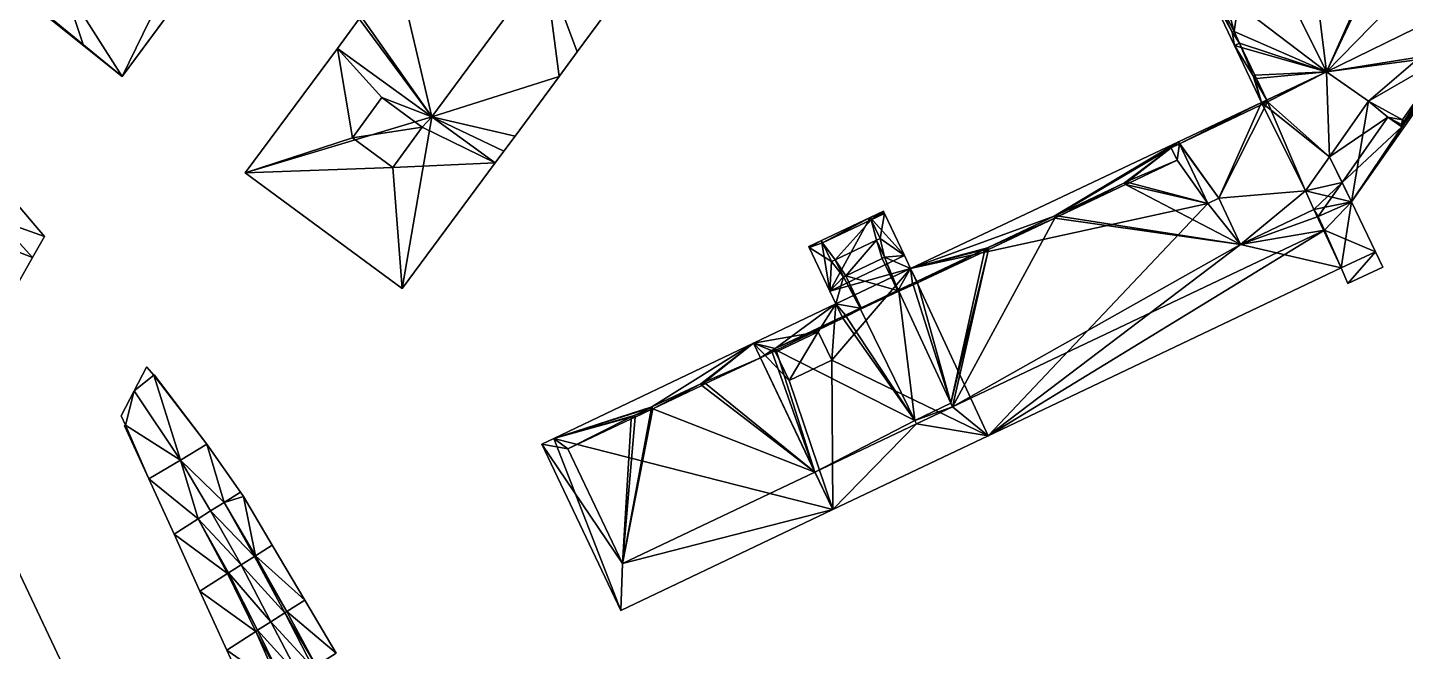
# Model space of a CAD drawing. Header units: inches. Extents: x 92123 to 92822, y 437993 to 438384.
# Drawn here: x 92481.2 to 92657.7, y 438106.5 to 438186.5 of the extents above; entities that cross this region are included whole.
import ezdxf

# ---------------------------------------------------------------- set-up
doc = ezdxf.new("R2010")
doc.units = ezdxf.units.IN
doc.header["$MEASUREMENT"] = 0
doc.layers.add('9200_4380_building', color=10, linetype='Continuous')

msp = doc.modelspace()

# ---------------------------------------------------------------- meshes
at = {"layer": '9200_4380_building'}
mesh = msp.add_polyface(dxfattribs=at)
corners = [(92485.61, 438192.23, 6.64), (92525.26, 438245.76, -1.18), (92485.61, 438192.23, -1.18), (92485.61, 438192.23, 7.57), (92525.26, 438245.76, 7.57), (92527.21, 438253.07, 7.57), (92540.24, 438243.69, -1.18), (92527.21, 438253.07, -1.18), (92527.21, 438253.07, 10.22), (92540.24, 438243.69, 10.22), (92482.84, 438188.5, -1.18), (92488.32, 438184.14, 10.22), (92482.84, 438188.5, 10.22), (92493.28, 438180.2, -1.18), (92493.28, 438180.2, 10.22), (92514.56, 438208.97, 10.22), (92514.77, 438209.26, 10.22), (92518.72, 438214.6, 10.22), (92518.94, 438214.89, 10.22), (92533.63, 438234.76, 10.22), (92522.96, 438247.35, 10.22), (92522.96, 438247.35, 7.57), (92525.26, 438245.76, 10.22), (92482.95, 438188.64, 6.64), (92482.95, 438188.64, -1.18), (92482.95, 438188.64, 10.22), (92485.61, 438192.23, 10.22), (92522.96, 438247.35, -1.18)]
mesh.append_faces([[corners[k] for k in face] for face in [(18, 19, 22), (16, 17, 22), (26, 16, 22), (14, 15, 26), (11, 14, 26), (16, 26, 15), (25, 11, 26), (8, 22, 9), (17, 18, 22), (22, 19, 9), (12, 11, 25), (20, 22, 8), (2, 24, 0), (24, 23, 0), (4, 21, 27), (4, 27, 1), (7, 27, 5), (27, 21, 5), (13, 1, 6), (13, 2, 1), (13, 24, 2), (1, 7, 6), (27, 7, 1), (10, 24, 13), (4, 3, 26), (4, 26, 22), (25, 3, 23), (26, 3, 25), (3, 0, 23), (12, 23, 10), (25, 23, 12), (23, 24, 10), (22, 20, 4), (20, 21, 4), (5, 21, 20), (5, 20, 8), (9, 19, 6), (19, 18, 6), (6, 18, 17), (13, 17, 16), (6, 17, 13), (14, 13, 15), (15, 13, 16), (10, 13, 11), (13, 14, 11), (10, 11, 12), (5, 9, 6), (8, 9, 5), (5, 6, 7), (0, 4, 1), (3, 4, 0), (0, 1, 2)]])
mesh = msp.add_polyface(dxfattribs=at)
corners = [(92669.04, 438191.93, -1.5), (92663.21, 438196.01, 4), (92669.04, 438191.93, 4), (92663.21, 438196.01, -1.5), (92638.14, 438200.97, -1.5), (92638.14, 438200.97, 4), (92643.89, 438209.15, 4), (92643.89, 438209.15, -1.5), (92637.93, 438201.11, -1.5), (92637.93, 438201.11, 4), (92637.61, 438200.66, -1.5), (92637.61, 438200.66, 4), (92637.82, 438200.52, 4), (92637.82, 438200.52, -1.5), (92633.48, 438194.34, 4), (92633.48, 438194.34, -1.5), (92633.27, 438194.49, 4), (92633.27, 438194.49, -1.5), (92632.16, 438192.89, 4), (92632.16, 438192.89, -1.5), (92635.52, 438185.85, 4), (92635.52, 438185.85, -1.5), (92635.74, 438185.96, 4), (92635.74, 438185.96, -1.5), (92636.46, 438184.46, 4), (92636.46, 438184.46, -1.5), (92638.41, 438180.36, -1.5), (92638.41, 438180.36, 4), (92638.18, 438180.26, 4), (92638.18, 438180.26, -1.5), (92638.4, 438179.8, 4), (92638.4, 438179.8, -1.5), (92638.63, 438179.91, 4), (92638.63, 438179.91, -1.5), (92639.94, 438177.16, 4), (92639.94, 438177.16, -1.5), (92655.46, 438174.99, 4), (92649.59, 438166.6, -1.5), (92655.46, 438174.99, -1.5), (92649.59, 438166.6, 4), (92657.25, 438173.73, 4), (92657.25, 438173.73, -1.5), (92657.38, 438173.9, -1.5), (92657.38, 438173.9, 4), (92657.21, 438174.02, 4), (92657.21, 438174.02, -1.5), (92657.54, 438174.48, 4), (92657.54, 438174.48, -1.5), (92657.33, 438174.62, 4), (92657.33, 438174.62, -1.5), (92663.06, 438182.82, -1.5), (92663.06, 438182.82, 4), (92663.27, 438182.68, 4), (92663.27, 438182.68, -1.5), (92663.6, 438183.16, -1.5), (92663.6, 438183.16, 4), (92663.39, 438183.3, -1.5), (92663.39, 438183.3, 4), (92669.12, 438191.49, 4), (92669.12, 438191.49, -1.5), (92669.32, 438191.35, -1.5), (92669.32, 438191.35, 4), (92669.64, 438191.81, -1.5), (92669.64, 438191.81, 4), (92669.18, 438192.13, -1.5), (92669.18, 438192.13, 4), (92652.98, 438177.01, -1.5), (92647.96, 438169.89, -1.5), (92669.32, 438191.35, -1.5), (92647.59, 438180.77, -1.5), (92636.46, 438184.46, -1.5), (92650.2, 438205.12, -1.5), (92650.62, 438204.82, -1.5), (92637.82, 438200.52, -1.5), (92638.18, 438180.26, -1.5), (92637.93, 438201.11, -1.5), (92644.01, 438209.75, -1.5), (92644.32, 438209.24, -1.5), (92643.68, 438209.3, -1.5), (92644.46, 438209.44, -1.5), (92650.76, 438205.03, -1.5), (92650.34, 438205.32, -1.5), (92656.46, 438200.74, -1.5), (92656.91, 438200.42, -1.5), (92657.06, 438200.62, -1.5), (92656.6, 438200.94, -1.5), (92662.75, 438196.33, -1.5), (92663.36, 438196.21, -1.5), (92662.89, 438196.54, -1.5), (92663.36, 438196.21, 4), (92662.89, 438196.54, 4), (92662.75, 438196.33, 4), (92656.91, 438200.42, 4), (92657.06, 438200.62, 4), (92656.6, 438200.94, 4), (92656.46, 438200.74, 4), (92650.62, 438204.82, 4), (92650.76, 438205.03, 4), (92650.34, 438205.32, 4), (92650.2, 438205.12, 4), (92644.32, 438209.24, 4), (92644.46, 438209.44, 4), (92644.01, 438209.75, 4), (92643.68, 438209.3, 4), (92650.81, 438164.11, 16.3), (92650.81, 438164.11, 4), (92670.3, 438191.92, 4), (92670.3, 438191.92, 16.3), (92635.82, 438184.16, 16.3), (92635.82, 438184.16, 4), (92639.28, 438176.85, 4), (92639.28, 438176.85, 16.3), (92631.66, 438192.93, 4), (92631.66, 438192.93, 16.3), (92643.91, 438210.42, 4), (92643.91, 438210.42, 16.3), (92652.98, 438177.01, 16.3), (92647.59, 438180.77, 16.3), (92647.96, 438169.89, 16.3), (92637.93, 438201.11, 4), (92637.82, 438200.52, 4), (92638.18, 438180.26, 4), (92636.46, 438184.46, 4), (92669.32, 438191.35, 4)]
mesh.append_faces([[corners[k] for k in face] for face in [(95, 96, 94), (94, 97, 114), (91, 93, 90), (92, 93, 91), (93, 114, 106), (93, 94, 114), (89, 106, 65), (1, 89, 2), (2, 89, 65), (65, 106, 63), (58, 123, 55), (63, 106, 123), (123, 106, 55), (106, 52, 55), (106, 43, 52), (52, 43, 46), (51, 46, 48), (51, 52, 46), (46, 43, 44), (106, 105, 43), (43, 105, 40), (40, 105, 39), (36, 40, 39), (90, 106, 89), (102, 103, 114), (102, 114, 101), (18, 20, 112), (112, 20, 109), (30, 34, 110), (30, 32, 34), (121, 30, 110), (109, 122, 121), (109, 20, 122), (121, 122, 27), (20, 22, 122), (110, 109, 121), (16, 18, 112), (11, 14, 16), (114, 119, 11), (11, 120, 14), (112, 11, 16), (103, 5, 119), (112, 114, 11), (103, 6, 5), (103, 119, 114), (100, 101, 98), (99, 100, 98), (55, 57, 58), (93, 106, 90), (98, 114, 97), (94, 96, 97), (98, 101, 114), (66, 67, 118), (66, 118, 116), (116, 117, 66), (117, 69, 66), (111, 34, 117), (34, 69, 117), (35, 69, 34), (110, 34, 111), (67, 37, 39), (67, 39, 118), (39, 105, 104), (39, 104, 118), (107, 117, 116), (104, 116, 118), (107, 115, 117), (108, 111, 117), (117, 113, 108), (115, 113, 117), (116, 104, 107), (106, 114, 115), (106, 115, 107), (114, 112, 113), (114, 113, 115), (108, 113, 112), (108, 112, 109), (111, 108, 110), (108, 109, 110), (107, 104, 106), (104, 105, 106), (6, 103, 78), (6, 78, 7), (76, 78, 102), (78, 103, 102), (79, 76, 102), (79, 102, 101), (101, 100, 77), (101, 77, 79), (71, 77, 99), (77, 100, 99), (81, 71, 99), (81, 99, 98), (80, 81, 97), (81, 98, 97), (97, 96, 72), (97, 72, 80), (82, 72, 95), (72, 96, 95), (85, 82, 95), (85, 95, 94), (84, 85, 93), (85, 94, 93), (93, 92, 83), (93, 83, 84), (86, 83, 92), (86, 92, 91), (88, 86, 91), (88, 91, 90), (87, 88, 90), (87, 90, 89), (89, 1, 3), (89, 3, 87), (0, 64, 62), (59, 3, 0), (59, 0, 62), (88, 3, 86), (59, 56, 3), (3, 56, 86), (87, 3, 88), (86, 69, 83), (86, 56, 69), (83, 82, 85), (71, 80, 72), (73, 72, 82), (84, 83, 85), (83, 69, 82), (69, 73, 82), (7, 77, 71), (80, 71, 81), (77, 76, 79), (7, 78, 76), (7, 76, 77), (7, 71, 4), (73, 10, 75), (4, 73, 75), (73, 69, 23), (73, 4, 72), (21, 19, 23), (19, 15, 23), (19, 17, 15), (23, 69, 70), (31, 74, 26), (15, 73, 23), (26, 69, 33), (69, 35, 33), (4, 71, 72), (56, 50, 69), (37, 67, 38), (70, 69, 26), (41, 38, 45), (42, 41, 45), (69, 50, 66), (47, 45, 49), (45, 38, 49), (50, 49, 66), (53, 50, 56), (54, 53, 56), (26, 33, 31), (66, 49, 38), (62, 68, 59), (66, 38, 67), (64, 0, 2), (64, 2, 65), (62, 64, 63), (64, 65, 63), (63, 61, 62), (61, 60, 62), (61, 58, 60), (58, 59, 60), (58, 57, 56), (58, 56, 59), (54, 56, 55), (56, 57, 55), (55, 52, 54), (52, 53, 54), (52, 51, 50), (52, 50, 53), (51, 48, 50), (48, 49, 50), (47, 49, 48), (47, 48, 46), (46, 44, 45), (46, 45, 47), (42, 45, 44), (42, 44, 43), (43, 40, 42), (40, 41, 42), (40, 36, 38), (40, 38, 41), (36, 39, 37), (36, 37, 38), (34, 32, 33), (34, 33, 35), (32, 30, 31), (32, 31, 33), (30, 28, 29), (30, 29, 31), (26, 29, 28), (26, 28, 27), (27, 24, 26), (24, 25, 26), (24, 22, 23), (24, 23, 25), (22, 20, 21), (22, 21, 23), (20, 18, 19), (20, 19, 21), (17, 19, 18), (17, 18, 16), (15, 17, 16), (15, 16, 14), (13, 15, 14), (13, 14, 12), (12, 11, 10), (12, 10, 13), (8, 10, 9), (10, 11, 9), (4, 8, 5), (8, 9, 5), (7, 4, 6), (4, 5, 6), (0, 3, 1), (0, 1, 2)]])
mesh = msp.add_polyface(dxfattribs=at)
corners = [(92532.94, 438175.03, 8.05), (92528.47, 438194.11, 8.05), (92523.88, 438187.89, 8.05), (92523.64, 438187.57, 8.05), (92520.85, 438183.79, 8.05), (92547.37, 438194.6, 8.05), (92531.45, 438198.14, 8.05), (92535.14, 438203.14, 8.05), (92547.37, 438194.6, 1.99), (92532.94, 438175.03, -1.37), (92547.37, 438194.6, -1.37), (92532.94, 438175.03, 1.99), (92535.14, 438203.14, -1.37), (92531.45, 438198.14, -1.37), (92528.47, 438194.11, -1.37), (92523.88, 438187.89, -1.37), (92523.64, 438187.57, -1.37), (92520.85, 438183.79, -1.37)]
mesh.append_faces([[corners[k] for k in face] for face in [(9, 14, 10), (9, 15, 14), (13, 12, 10), (17, 16, 9), (14, 13, 10), (16, 15, 9), (17, 11, 4), (9, 11, 17), (11, 0, 4), (5, 0, 8), (0, 11, 8), (16, 17, 3), (17, 4, 3), (15, 16, 3), (15, 3, 2), (14, 15, 2), (14, 2, 1), (13, 14, 6), (14, 1, 6), (12, 13, 7), (13, 6, 7), (7, 8, 12), (5, 8, 7), (8, 10, 12), (8, 11, 9), (8, 9, 10), (5, 7, 6), (1, 5, 6), (3, 0, 2), (5, 1, 0), (3, 4, 0), (0, 1, 2)]])
mesh = msp.add_polyface(dxfattribs=at)
corners = [(92547.37, 438194.6, 1.99), (92555.14, 438188.15, 1.99), (92555.64, 438188.82, 1.99), (92532.94, 438175.03, 1.99), (92549.25, 438180.18, 1.99), (92551.58, 438183.33, 1.99), (92542.18, 438170.62, 1.99), (92543.61, 438172.55, 1.99), (92541.08, 438169.13, 1.99), (92532.94, 438175.03, -1.37), (92541.08, 438169.13, -1.37), (92542.18, 438170.62, -1.37), (92543.61, 438172.55, -1.37), (92549.25, 438180.18, -1.37), (92551.58, 438183.33, -1.37), (92555.14, 438188.15, -1.37), (92555.64, 438188.82, -1.37), (92547.37, 438194.6, -1.37)]
mesh.append_faces([[corners[k] for k in face] for face in [(15, 14, 17), (16, 15, 17), (17, 14, 13), (9, 11, 10), (17, 13, 9), (9, 13, 12), (11, 9, 12), (17, 9, 0), (9, 3, 0), (16, 17, 0), (16, 0, 2), (2, 1, 15), (2, 15, 16), (1, 5, 14), (1, 14, 15), (5, 4, 13), (5, 13, 14), (4, 7, 12), (4, 12, 13), (7, 6, 12), (6, 11, 12), (6, 8, 10), (6, 10, 11), (8, 3, 10), (3, 9, 10), (7, 4, 3), (8, 6, 3), (4, 5, 0), (6, 7, 3), (0, 5, 1), (3, 4, 0), (0, 1, 2)]])
mesh = msp.add_polyface(dxfattribs=at)
corners = [(92526.54, 438177.49, 17.61), (92522.77, 438172.32, 20.63), (92526.54, 438177.49, 20.63), (92522.77, 438172.32, 17.61), (92541.08, 438169.13, 1.99), (92541.08, 438169.13, 17.6), (92529.16, 438153, 17.6), (92541.08, 438169.13, -1.37), (92529.16, 438153, -1.37), (92520.85, 438183.79, 8.05), (92520.85, 438183.79, -1.37), (92509.04, 438167.83, -1.37), (92520.85, 438183.79, 17.61), (92509.04, 438167.83, 17.61), (92532.94, 438175.03, 8.05), (92532.94, 438175.03, 1.99), (92532.94, 438175.03, 17.6), (92531.73, 438173.7, 20.63), (92531.73, 438173.7, 17.6), (92527.97, 438168.53, 20.63), (92527.97, 438168.53, 17.6), (92532.94, 438175.03, -1.37)]
mesh.append_faces([[corners[k] for k in face] for face in [(17, 2, 1), (17, 1, 19), (13, 6, 20), (12, 13, 3), (16, 12, 0), (18, 16, 0), (20, 6, 5), (20, 5, 18), (20, 3, 13), (18, 5, 16), (12, 3, 0), (7, 21, 15), (7, 15, 4), (9, 15, 10), (14, 15, 9), (15, 21, 10), (11, 21, 8), (21, 7, 8), (10, 21, 11), (19, 1, 3), (19, 3, 20), (17, 19, 18), (19, 20, 18), (18, 0, 17), (0, 2, 17), (14, 9, 16), (9, 12, 16), (14, 5, 4), (16, 5, 14), (14, 4, 15), (6, 13, 11), (6, 11, 8), (13, 9, 11), (12, 9, 13), (9, 10, 11), (8, 4, 6), (7, 4, 8), (4, 5, 6), (0, 3, 1), (0, 1, 2)]])
mesh = msp.add_polyface(dxfattribs=at)
corners = [(92647.96, 438169.89, 16.3), (92647.96, 438169.89, 30.75), (92644.89, 438165.53, 30.75), (92647.96, 438169.89, -1.5), (92644.89, 438165.53, -1.5), (92640.05, 438176.92, 4), (92639.94, 438177.16, -1.5), (92640.05, 438176.92, -1.5), (92639.94, 438177.16, 4), (92628.77, 438171.56, 4), (92628.77, 438171.56, -1.5), (92652.98, 438177.01, 16.3), (92647.59, 438180.77, 34.98), (92652.98, 438177.01, 34.98), (92647.59, 438180.77, 16.3), (92639.28, 438176.85, 16.3), (92639.28, 438176.85, 4), (92628.64, 438171.82, 4), (92628.64, 438171.82, 34.98), (92639.28, 438176.85, 34.98), (92628.64, 438171.82, 30.75), (92632.38, 438163.92, 34.98), (92632.38, 438163.92, 30.75), (92633.79, 438164.59, 34.98), (92633.79, 438164.59, 30.75), (92636.58, 438158.67, 30.75), (92636.58, 438158.67, 34.98), (92645.96, 438163.12, 34.98), (92645.96, 438163.12, 30.75), (92644.89, 438165.53, 34.98), (92647.96, 438169.89, 34.98), (92647.59, 438180.77, -1.5), (92633.79, 438164.59, -1.5), (92636.58, 438158.67, -1.5), (92645.96, 438163.12, -1.5), (92632.38, 438163.92, -1.5), (92652.98, 438177.01, -1.5)]
mesh.append_faces([[corners[k] for k in face] for face in [(9, 16, 5), (16, 8, 5), (17, 16, 9), (26, 29, 23), (29, 30, 19), (18, 23, 19), (26, 27, 29), (23, 29, 19), (19, 30, 12), (18, 21, 23), (30, 13, 12), (36, 31, 14), (36, 14, 11), (11, 0, 3), (11, 3, 36), (34, 4, 2), (34, 2, 28), (28, 25, 33), (28, 33, 34), (25, 24, 33), (24, 32, 33), (24, 22, 32), (22, 35, 32), (20, 9, 22), (9, 35, 22), (10, 35, 9), (17, 9, 20), (3, 31, 36), (3, 7, 31), (3, 4, 7), (31, 7, 6), (32, 35, 10), (7, 4, 32), (7, 32, 10), (33, 4, 34), (32, 4, 33), (31, 6, 8), (31, 8, 14), (14, 8, 15), (15, 8, 16), (30, 29, 2), (30, 2, 1), (1, 11, 13), (0, 11, 1), (1, 13, 30), (28, 2, 29), (28, 29, 27), (27, 26, 25), (27, 25, 28), (26, 23, 25), (23, 24, 25), (23, 21, 22), (23, 22, 24), (21, 18, 20), (21, 20, 22), (14, 15, 12), (15, 19, 12), (19, 15, 20), (20, 15, 17), (18, 19, 20), (15, 16, 17), (11, 14, 12), (11, 12, 13), (7, 10, 9), (7, 9, 5), (5, 8, 6), (5, 6, 7), (4, 0, 2), (3, 0, 4), (0, 1, 2)]])
mesh = msp.add_polyface(dxfattribs=at)
corners = [(92594.3, 438155.6, 4), (92628.64, 438171.82, 4), (92612.68, 438162.27, 4), (92604.17, 438158.23, 4), (92613.19, 438162.51, 4), (92621.71, 438166.55, 4), (92621.82, 438166.33, 4), (92613.3, 438162.29, 4), (92612.79, 438162.04, 4), (92603.66, 438157.99, 4), (92627.7, 438171.05, 4), (92595.09, 438153.93, 4), (92590.97, 438157.02, 4), (92593.52, 438157.25, 4), (92603.77, 438157.77, 4), (92595.18, 438153.76, 4), (92604.27, 438158.01, 4), (92594.3, 438155.6, 30.75), (92632.38, 438163.92, 30.75), (92628.64, 438171.82, 30.75), (92593.52, 438157.25, 31.41), (92594.3, 438155.6, 31.41), (92613.3, 438162.29, -1.5), (92612.79, 438162.04, -1.5), (92613.19, 438162.51, -1.5), (92612.68, 438162.27, -1.5), (92604.27, 438158.01, -1.5), (92603.77, 438157.77, -1.5), (92604.17, 438158.23, -1.5), (92636.58, 438158.67, -1.5), (92603.66, 438157.99, -1.5), (92595.18, 438153.76, -1.5), (92621.82, 438166.33, -1.5), (92621.82, 438166.33, 4), (92621.71, 438166.55, -1.5), (92622.22, 438166.8, 4)]
mesh.append_faces([[corners[k] for k in face] for face in [(0, 1, 2), (0, 2, 3), (2, 1, 4), (5, 6, 7), (3, 2, 8), (4, 5, 7), (0, 3, 9), (4, 10, 5), (0, 9, 11), (12, 13, 0), (14, 15, 9), (8, 16, 3), (17, 18, 19), (20, 17, 13), (21, 17, 20), (17, 0, 13), (1, 0, 19), (0, 17, 19), (22, 23, 24), (24, 23, 25), (26, 27, 28), (23, 22, 29), (27, 30, 28), (27, 31, 14), (14, 9, 27), (9, 30, 27), (28, 30, 3), (30, 9, 3), (26, 28, 16), (28, 3, 16), (23, 26, 8), (26, 16, 8), (8, 2, 25), (8, 25, 23), (24, 25, 4), (25, 2, 4), (22, 24, 4), (22, 4, 7), (32, 22, 33), (22, 7, 33), (33, 5, 32), (5, 34, 32), (34, 5, 35)]])
mesh = msp.add_polyface(dxfattribs=at)
corners = [(92627.7, 438171.05, 4), (92622.22, 438166.8, 4), (92621.71, 438166.55, 4), (92628.45, 438169.47, 4), (92622.33, 438166.57, 4), (92613.19, 438162.51, 4), (92628.64, 438171.82, 4), (92628.77, 438171.56, 4), (92604.23, 438134.14, 30.75), (92636.58, 438158.67, 30.75), (92632.38, 438163.92, 30.75), (92649.45, 438155.65, 30.75), (92633.79, 438164.59, 30.75), (92649.45, 438155.65, 4), (92604.23, 438134.14, 4), (92647.33, 438160.49, 4), (92633.79, 438164.59, -1.5), (92632.38, 438163.92, -1.5), (92636.58, 438158.67, -1.5), (92645.96, 438163.12, -1.5), (92645.96, 438163.12, 30.75), (92628.77, 438171.56, -1.5), (92628.64, 438171.82, 30.75), (92649.45, 438155.65, 26.9), (92599.68, 438137.87, -1.5), (92647.33, 438160.49, -1.5), (92646.53, 438162.23, -1.5), (92628.45, 438169.47, -1.5), (92627.7, 438171.05, -1.5), (92621.82, 438166.33, -1.5), (92613.3, 438162.29, -1.5), (92622.33, 438166.57, -1.5), (92622.22, 438166.8, -1.5), (92621.71, 438166.55, -1.5)]
mesh.append_faces([[corners[k] for k in face] for face in [(0, 1, 2), (0, 3, 1), (1, 3, 4), (5, 6, 0), (6, 7, 0), (8, 9, 10), (11, 9, 8), (10, 9, 12), (13, 14, 15), (16, 17, 10), (16, 10, 12), (18, 16, 12), (18, 12, 9), (19, 18, 20), (18, 9, 20), (17, 21, 7), (17, 7, 10), (10, 7, 22), (22, 7, 6), (13, 23, 14), (23, 11, 8), (24, 18, 25), (25, 18, 26), (26, 18, 19), (18, 17, 16), (17, 27, 21), (21, 27, 28), (29, 18, 30), (27, 17, 31), (32, 31, 29), (32, 29, 33), (31, 17, 29), (29, 17, 18), (32, 33, 1), (31, 32, 1), (31, 1, 4), (27, 31, 4), (27, 4, 3), (3, 0, 28), (3, 28, 27), (21, 28, 7), (28, 0, 7), (15, 24, 25)]])
mesh = msp.add_polyface(dxfattribs=at)
corners = [(92653.88, 438157.72, 26.9), (92649.45, 438155.65, 26.9), (92650.34, 438153.64, 26.9), (92654.82, 438155.77, 26.9), (92645.96, 438163.12, 30.75), (92650.81, 438164.11, 30.75), (92644.89, 438165.53, 30.75), (92649.45, 438155.65, 30.75), (92653.88, 438157.72, 30.75), (92636.58, 438158.67, 30.75), (92647.96, 438169.89, 30.75), (92653.88, 438157.72, 4), (92647.33, 438160.49, 4), (92650.81, 438164.11, 4), (92649.45, 438155.65, 4), (92646.53, 438162.23, 4), (92649.59, 438166.6, 4), (92654.82, 438155.77, 4), (92650.34, 438153.64, 4), (92645.96, 438163.12, -1.5), (92644.89, 438165.53, -1.5), (92650.81, 438164.11, 16.3), (92647.96, 438169.89, 16.3), (92647.96, 438169.89, -1.5), (92649.59, 438166.6, -1.5), (92646.53, 438162.23, -1.5), (92647.33, 438160.49, -1.5)]
mesh.append_faces([[corners[k] for k in face] for face in [(0, 1, 2), (0, 2, 3), (4, 5, 6), (5, 4, 7), (8, 5, 7), (7, 4, 9), (6, 5, 10), (11, 12, 13), (11, 14, 12), (12, 15, 13), (15, 16, 13), (17, 18, 11), (18, 14, 11), (4, 6, 19), (6, 20, 19), (13, 16, 21), (22, 16, 23), (21, 16, 22), (16, 24, 23), (6, 22, 20), (10, 22, 6), (22, 23, 20), (8, 7, 0), (7, 1, 0), (2, 1, 18), (1, 14, 18), (3, 2, 17), (2, 18, 17), (17, 11, 3), (11, 0, 3), (8, 0, 5), (21, 0, 11), (5, 0, 21), (21, 11, 13), (21, 22, 10), (21, 10, 5), (25, 19, 24), (24, 19, 20), (23, 24, 20), (16, 15, 25), (16, 25, 24), (26, 25, 12), (25, 15, 12)]])
mesh = msp.add_polyface(dxfattribs=at)
corners = [(92483.3, 438159.7, 4.93), (92479.46, 438164.22, 4.93), (92477.43, 438161.78, 4.93), (92480.02, 438153.86, 4.93), (92481.79, 438157, 4.93), (92475.47, 438159.42, 4.93), (92481.79, 438157, -0.99), (92480.02, 438153.86, -0.99), (92475.47, 438159.42, -0.99), (92479.46, 438164.22, -0.99), (92483.3, 438159.7, -0.99), (92477.43, 438161.78, -0.99)]
mesh.append_faces([[corners[k] for k in face] for face in [(0, 4, 6), (0, 6, 10), (4, 3, 7), (4, 7, 6), (3, 5, 8), (3, 8, 7), (11, 8, 2), (8, 5, 2), (9, 11, 2), (9, 2, 1), (10, 9, 1), (10, 1, 0), (10, 6, 11), (11, 6, 8), (9, 10, 11), (6, 7, 8), (4, 0, 2), (5, 4, 2), (3, 4, 5), (0, 1, 2)]])
mesh = msp.add_polyface(dxfattribs=at)
corners = [(92594.54, 438153.67, 4), (92594.3, 438155.6, 4), (92595.09, 438153.93, 4), (92592.7, 438152.8, 4), (92592.77, 438152.68, 4), (92594.64, 438153.5, 4), (92595.18, 438153.76, 4), (92603.66, 438157.99, 4), (92594.3, 438155.6, 30.75), (92604.23, 438134.14, 30.75), (92632.38, 438163.92, 30.75), (92584.2, 438143.81, 31.41), (92604.23, 438134.14, 31.41), (92594.3, 438155.6, 31.41), (92599.68, 438137.87, 4), (92647.33, 438160.49, 4), (92604.23, 438134.14, 4), (92595.05, 438135.66, 4), (92594.84, 438136.11, 4), (92584.33, 438124.68, 4), (92599.47, 438138.32, 4), (92649.45, 438155.65, 26.9), (92584.33, 438124.68, 27.21), (92584.33, 438124.68, 31.41), (92594.64, 438153.5, -1.5), (92592.77, 438152.68, -1.5), (92594.54, 438153.67, 4), (92594.54, 438153.67, -1.5), (92595.09, 438153.93, -1.5), (92603.77, 438157.77, -1.5), (92599.47, 438138.32, -1.5), (92595.18, 438153.76, -1.5), (92594.54, 438153.67, -1.5), (92594.84, 438136.11, -1.5), (92599.68, 438137.87, -1.5), (92604.27, 438158.01, -1.5), (92612.79, 438162.04, -1.5), (92636.58, 438158.67, -1.5), (92603.77, 438157.77, 4), (92595.05, 438135.66, -1.5)]
mesh.append_faces([[corners[k] for k in face] for face in [(0, 1, 2), (0, 3, 1), (4, 3, 0), (5, 4, 0), (6, 2, 7), (8, 9, 10), (11, 12, 13), (14, 15, 16), (16, 17, 14), (14, 17, 18), (19, 17, 16), (14, 18, 20), (16, 21, 9), (16, 9, 22), (9, 12, 23), (9, 8, 12), (8, 13, 12), (24, 25, 4), (24, 4, 5), (5, 26, 27), (5, 27, 24), (28, 27, 26), (28, 26, 2), (29, 30, 31), (24, 32, 28), (30, 25, 24), (31, 24, 28), (30, 33, 25), (31, 30, 24), (34, 30, 35), (36, 34, 35), (36, 37, 34), (30, 29, 35), (31, 6, 38), (15, 14, 34), (14, 20, 30), (14, 30, 34), (20, 18, 33), (20, 33, 30), (39, 33, 17), (33, 18, 17), (31, 28, 6), (28, 2, 6)]])
mesh = msp.add_polyface(dxfattribs=at)
corners = [(92584.17, 438156.48, 4), (92585.69, 438154.49, 4), (92583.96, 438152.67, 4), (92581.3, 438158.27, 4), (92583.01, 438158.88, 4), (92586, 438154.63, 4), (92587.84, 438150.49, 4), (92584.62, 438156.7, 4), (92581.25, 438158.38, 4), (92582.88, 438159.16, 4), (92584.72, 438151.06, 4), (92581.3, 438158.27, 31.41), (92583.96, 438152.67, 31.41), (92582.88, 438159.16, 31.41), (92581.25, 438158.38, 31.41), (92584.72, 438151.06, 31.41), (92594.3, 438155.6, 31.41), (92589.12, 438162.12, 31.41), (92589.12, 438162.12, 4), (92589.12, 438162.12, -1.5), (92582.88, 438159.16, -1.5), (92587.97, 438150.55, -1.5), (92586, 438154.63, -1.5), (92592.61, 438152.77, -1.5), (92590.66, 438156.87, -1.5), (92589.93, 438159.2, -1.5), (92589.26, 438161.83, -1.5), (92584.62, 438156.7, -1.5), (92583.01, 438158.88, -1.5), (92584.17, 438156.48, -1.5), (92585.69, 438154.49, -1.5)]
mesh.append_faces([[corners[k] for k in face] for face in [(0, 1, 2), (3, 0, 2), (3, 4, 0), (1, 5, 6), (0, 7, 1), (8, 9, 3), (3, 9, 4), (10, 2, 1), (11, 12, 13), (11, 13, 14), (15, 16, 12), (12, 17, 13), (9, 8, 13), (8, 14, 13), (17, 18, 13), (9, 18, 19), (13, 18, 9), (9, 19, 20), (11, 14, 3), (14, 8, 3), (12, 11, 2), (11, 3, 2), (15, 12, 2), (21, 22, 23), (24, 22, 25), (26, 25, 27), (25, 22, 27), (28, 27, 29), (27, 22, 30), (28, 20, 19), (26, 28, 19), (28, 26, 27), (5, 22, 21), (5, 1, 30), (5, 30, 22), (1, 7, 30), (7, 27, 30), (7, 0, 29), (7, 29, 27), (0, 4, 28), (0, 28, 29), (4, 9, 20), (4, 20, 28)]])
mesh = msp.add_polyface(dxfattribs=at)
corners = [(92590.4, 438159.43, 4), (92590.96, 438162.64, 4), (92593.52, 438157.25, 4), (92589.26, 438161.83, 4), (92589.12, 438162.12, 4), (92590.82, 438162.93, 4), (92590.87, 438162.82, 4), (92590.97, 438157.02, 4), (92594.3, 438155.6, 4), (92592.7, 438152.8, 4), (92590.66, 438156.87, 4), (92592.61, 438152.77, 4), (92589.93, 438159.2, 4), (92590.96, 438162.64, 31.41), (92590.87, 438162.82, 31.41), (92589.12, 438162.12, 31.41), (92593.52, 438157.25, 31.41), (92583.96, 438152.67, 31.41), (92594.3, 438155.6, 31.41), (92590.82, 438162.93, 31.41), (92590.4, 438159.43, -1.5), (92589.93, 438159.2, -1.5), (92590.97, 438157.02, -1.5), (92590.66, 438156.87, -1.5), (92592.61, 438152.77, -1.5), (92592.7, 438152.8, -1.5), (92592.77, 438152.68, -1.5), (92592.77, 438152.68, 4), (92586, 438154.63, -1.5), (92589.26, 438161.83, -1.5), (92589.12, 438162.12, -1.5)]
mesh.append_faces([[corners[k] for k in face] for face in [(0, 1, 2), (0, 3, 1), (4, 5, 6), (3, 4, 6), (1, 3, 6), (7, 8, 9), (10, 7, 11), (0, 7, 12), (11, 7, 9), (0, 2, 7), (13, 14, 15), (16, 13, 15), (17, 16, 15), (17, 18, 16), (14, 19, 15), (1, 6, 14), (1, 14, 13), (6, 5, 14), (5, 19, 14), (2, 1, 13), (2, 13, 16), (5, 4, 19), (4, 15, 19), (0, 12, 20), (12, 21, 20), (22, 21, 7), (21, 12, 7), (7, 10, 22), (10, 23, 22), (24, 23, 10), (24, 10, 11), (25, 24, 11), (25, 11, 9), (26, 25, 27), (25, 9, 27), (26, 24, 25), (24, 28, 23), (22, 23, 21), (29, 20, 21), (29, 30, 3), (30, 4, 3), (20, 29, 0), (29, 3, 0)]])
mesh = msp.add_polyface(dxfattribs=at)
corners = [(92586, 438154.63, 4), (92587.97, 438150.55, 4), (92587.84, 438150.49, 4), (92584.72, 438151.06, 4), (92585.69, 438154.49, 4), (92574.17, 438146.01, 4), (92576.96, 438145.33, 4), (92576.46, 438145.09, 4), (92585.52, 438149.39, 4), (92585.61, 438149.2, 4), (92577.07, 438145.1, 4), (92585.96, 438149.6, 4), (92587.88, 438150.36, 4), (92586.04, 438149.41, 4), (92584.72, 438151.06, 31.41), (92584.2, 438143.81, 31.41), (92594.3, 438155.6, 31.41), (92574.17, 438146.01, 31.41), (92582.46, 438147.46, 31.41), (92576.99, 438144.86, 31.41), (92576.99, 438144.86, 27.21), (92582.46, 438147.46, 27.21), (92583.96, 438152.67, 4), (92592.77, 438152.68, -1.5), (92587.88, 438150.36, -1.5), (92587.97, 438150.55, -1.5), (92592.61, 438152.77, -1.5), (92585.52, 438149.39, -1.5), (92586.04, 438149.41, -1.5), (92585.61, 438149.2, -1.5), (92587.84, 438150.49, -1.5), (92585.96, 438149.6, -1.5), (92594.84, 438136.11, -1.5), (92577.07, 438145.1, -1.5), (92574.17, 438146.01, 27.21)]
mesh.append_faces([[corners[k] for k in face] for face in [(0, 1, 2), (3, 4, 2), (5, 6, 7), (6, 3, 8), (6, 8, 9), (10, 6, 9), (6, 5, 3), (8, 3, 11), (3, 2, 11), (11, 2, 12), (13, 11, 12), (14, 15, 16), (14, 17, 18), (18, 17, 19), (18, 15, 14), (18, 19, 20), (18, 20, 21), (15, 18, 21), (14, 22, 3), (23, 24, 25), (23, 25, 26), (27, 28, 29), (25, 24, 30), (28, 27, 31), (24, 23, 32), (29, 33, 9), (33, 10, 9), (9, 8, 29), (8, 27, 29), (31, 27, 8), (31, 8, 11), (28, 31, 13), (31, 11, 13), (24, 28, 13), (24, 13, 12), (12, 2, 30), (12, 30, 24), (25, 30, 2), (25, 2, 1), (1, 0, 25), (34, 14, 3), (17, 14, 34), (34, 3, 5)]])
mesh = msp.add_polyface(dxfattribs=at)
corners = [(92582.46, 438147.46, 27.21), (92576.99, 438144.86, 27.21), (92578.72, 438141.21, 27.21), (92584.2, 438143.81, 27.21), (92574.17, 438146.01, 4), (92576.46, 438145.09, 4), (92575.05, 438144.15, 4), (92576.57, 438144.87, 4), (92574.17, 438146.01, 31.41), (92584.33, 438124.68, 31.41), (92578.72, 438141.21, 31.41), (92584.2, 438143.81, 31.41), (92604.23, 438134.14, 31.41), (92576.99, 438144.86, 31.41), (92584.33, 438124.68, 4), (92582.04, 438129.49, 4), (92595.05, 438135.66, 4), (92575.05, 438144.15, 4), (92582.04, 438129.49, -1.5), (92575.05, 438144.15, -1.5), (92574.17, 438146.01, 27.21), (92584.33, 438124.68, 27.21), (92604.23, 438134.14, 4), (92604.23, 438134.14, 30.75), (92586.04, 438149.41, -1.5), (92587.88, 438150.36, -1.5), (92594.84, 438136.11, -1.5), (92577.07, 438145.1, -1.5), (92576.57, 438144.87, -1.5), (92576.96, 438145.33, -1.5), (92585.61, 438149.2, -1.5), (92595.05, 438135.66, -1.5), (92575.05, 438144.15, -1.5), (92576.46, 438145.09, -1.5), (92576.57, 438144.87, -1.5), (92576.57, 438144.87, 4), (92576.96, 438145.33, 4), (92577.07, 438145.1, 4)]
mesh.append_faces([[corners[k] for k in face] for face in [(0, 1, 2), (0, 2, 3), (4, 5, 6), (6, 5, 7), (8, 9, 10), (11, 9, 12), (11, 10, 9), (8, 10, 13), (14, 15, 16), (17, 18, 15), (17, 19, 18), (17, 15, 20), (20, 15, 21), (4, 17, 20), (15, 14, 21), (11, 0, 3), (3, 2, 11), (2, 10, 11), (2, 1, 13), (2, 13, 10), (14, 22, 21), (23, 9, 21), (9, 8, 21), (8, 20, 21), (24, 25, 26), (26, 18, 27), (27, 28, 29), (24, 26, 30), (18, 26, 31), (18, 32, 28), (27, 18, 28), (30, 26, 27), (29, 28, 33), (16, 15, 18), (16, 18, 31), (34, 19, 17), (34, 17, 35), (35, 5, 34), (5, 33, 34), (29, 33, 36), (33, 5, 36), (27, 29, 37), (29, 36, 37)]])
mesh = msp.add_polyface(dxfattribs=at)
corners = [(92558.5, 438136.3, -1.5), (92550.38, 438132.45, 4), (92558.5, 438136.3, 4), (92550.38, 438132.45, -1.5), (92567.92, 438141.04, -1.5), (92567.92, 438141.04, 4), (92568.03, 438140.82, 4), (92568.03, 438140.82, -1.5), (92567.43, 438140.81, -1.5), (92567.43, 438140.81, 4), (92567.54, 438140.58, 4), (92567.54, 438140.58, -1.5), (92561.25, 438137.6, -1.5), (92561.25, 438137.6, 4), (92561.14, 438137.83, -1.5), (92561.14, 438137.83, 4), (92560.95, 438137.74, 4), (92560.95, 438137.74, -1.5), (92561.05, 438137.51, 4), (92561.05, 438137.51, -1.5), (92559, 438136.54, -1.5), (92559, 438136.54, 4), (92558.89, 438136.76, 4), (92558.89, 438136.76, -1.5), (92558.39, 438136.52, 4), (92558.39, 438136.52, -1.5), (92582.04, 438129.49, -1.5), (92575.05, 438144.15, -1.5), (92557.39, 438117.78, -1.5), (92557.39, 438117.78, 4), (92582.04, 438129.49, 4), (92575.05, 438144.15, 4), (92575.05, 438144.15, -1.5), (92584.33, 438124.68, 27.21), (92557.16, 438111.76, 4), (92584.33, 438124.68, 4), (92557.16, 438111.76, 27.21), (92547.05, 438133.05, 27.21), (92547.05, 438133.05, 4), (92548.59, 438133.79, 27.21), (92548.59, 438133.79, 4), (92574.17, 438146.01, 27.21), (92574.17, 438146.01, 4), (92575.05, 438144.15, 4)]
mesh.append_faces([[corners[k] for k in face] for face in [(40, 15, 16), (40, 16, 22), (42, 9, 15), (16, 18, 22), (42, 5, 9), (15, 9, 13), (43, 5, 42), (10, 13, 9), (40, 42, 15), (24, 1, 40), (29, 35, 34), (29, 30, 35), (29, 34, 38), (2, 1, 24), (43, 6, 5), (24, 40, 22), (1, 29, 38), (18, 21, 22), (40, 1, 38), (37, 36, 39), (36, 33, 39), (33, 41, 39), (31, 41, 30), (31, 30, 26), (30, 33, 35), (42, 41, 31), (41, 33, 30), (26, 32, 31), (42, 40, 41), (40, 39, 41), (40, 38, 39), (38, 37, 39), (36, 37, 34), (37, 38, 34), (33, 36, 34), (33, 34, 35), (32, 7, 31), (7, 6, 31), (30, 29, 28), (30, 28, 26), (29, 1, 28), (1, 3, 28), (17, 14, 12), (28, 19, 12), (0, 23, 20), (28, 20, 19), (19, 17, 12), (20, 28, 0), (23, 0, 25), (3, 0, 28), (28, 12, 26), (26, 11, 7), (27, 26, 7), (12, 11, 26), (7, 11, 4), (4, 11, 8), (2, 24, 25), (2, 25, 0), (23, 25, 24), (23, 24, 22), (20, 23, 22), (20, 22, 21), (19, 20, 18), (20, 21, 18), (18, 16, 17), (18, 17, 19), (14, 17, 16), (14, 16, 15), (12, 14, 13), (14, 15, 13), (11, 12, 10), (12, 13, 10), (10, 9, 8), (10, 8, 11), (4, 8, 5), (8, 9, 5), (7, 4, 6), (4, 5, 6), (0, 3, 1), (0, 1, 2)]])
mesh = msp.add_polyface(dxfattribs=at)
corners = [(92497.38, 438141.96, -1.09), (92497.38, 438141.96, 4.93), (92504.11, 438133.06, 4.93), (92504.11, 438133.06, -1.09), (92497.31, 438141.91, -1.09), (92497.31, 438141.91, 4.93), (92496.45, 438142.94, -1.09), (92496.45, 438142.94, 4.93), (92496.37, 438142.94, 4.93), (92496.37, 438142.94, -1.09), (92494.81, 438139.92, 4.93), (92494.81, 438139.92, -1.09), (92493.15, 438136.71, -1.09), (92493.15, 438136.71, 4.93), (92493.7, 438135.48, -1.09), (92493.7, 438135.48, 4.93), (92493.59, 438135.43, 4.93), (92493.59, 438135.43, -1.09), (92496.69, 438128.62, 4.93), (92496.69, 438128.62, -1.09), (92500.73, 438131.03, -1.09), (92500.73, 438131.03, 4.93)]
mesh.append_faces([[corners[k] for k in face] for face in [(2, 1, 5), (21, 2, 5), (18, 15, 16), (10, 21, 5), (15, 18, 21), (10, 15, 21), (13, 15, 10), (10, 5, 8), (8, 5, 7), (11, 9, 4), (3, 4, 0), (4, 9, 6), (20, 11, 4), (14, 12, 11), (20, 19, 14), (20, 14, 11), (19, 17, 14), (4, 3, 20), (2, 21, 20), (2, 20, 3), (21, 18, 20), (18, 19, 20), (18, 16, 17), (18, 17, 19), (14, 17, 16), (14, 16, 15), (15, 13, 14), (13, 12, 14), (11, 12, 10), (12, 13, 10), (9, 11, 10), (9, 10, 8), (6, 9, 8), (6, 8, 7), (4, 6, 5), (6, 7, 5), (0, 4, 1), (4, 5, 1), (3, 0, 2), (0, 1, 2)]])
mesh = msp.add_polyface(dxfattribs=at)
corners = [(92504.61, 438124.51, 4.93), (92506.33, 438125.59, 4.93), (92500.73, 438131.03, 4.93), (92504.11, 438133.06, 4.93), (92496.69, 438128.62, 4.93), (92499.92, 438121.53, 4.93), (92503, 438123.48, 4.93), (92508.43, 438126.93, 4.93), (92496.69, 438128.62, -1.08), (92499.92, 438121.53, -1.08), (92508.43, 438126.93, -1.08), (92504.11, 438133.06, -1.08), (92500.73, 438131.03, -1.08), (92503, 438123.48, -1.08), (92504.61, 438124.51, -1.08), (92506.33, 438125.59, -1.08)]
mesh.append_faces([[corners[k] for k in face] for face in [(7, 1, 10), (1, 15, 10), (1, 0, 14), (1, 14, 15), (0, 6, 13), (0, 13, 14), (6, 5, 13), (5, 9, 13), (11, 10, 15), (12, 11, 15), (14, 12, 15), (13, 8, 12), (12, 14, 13), (9, 8, 13), (12, 8, 4), (12, 4, 2), (11, 12, 3), (12, 2, 3), (10, 11, 3), (10, 3, 7), (5, 4, 9), (4, 8, 9), (6, 0, 2), (4, 6, 2), (1, 7, 3), (4, 5, 6), (2, 1, 3), (0, 1, 2)]])
mesh = msp.add_polyface(dxfattribs=at)
corners = [(92506.88, 438116.56, -1.03), (92503, 438123.48, -1.03), (92508.52, 438117.6, -1.03), (92506.76, 438116.48, -1.03), (92503.24, 438114.24, -1.03), (92499.92, 438121.53, -1.03), (92504.61, 438124.51, -1.03), (92510.22, 438118.68, -1.03), (92506.33, 438125.59, -1.03), (92510.36, 438118.77, -1.03), (92508.43, 438126.93, -1.03), (92508.82, 438126.37, -1.03), (92512.5, 438120.13, -1.03), (92506.33, 438125.59, 4.93), (92508.43, 438126.93, 4.93), (92504.61, 438124.51, 4.93), (92503, 438123.48, 4.93), (92499.92, 438121.53, 4.93), (92503.24, 438114.24, 4.93), (92506.76, 438116.48, 4.93), (92506.88, 438116.56, 4.93), (92508.52, 438117.6, 4.93), (92510.22, 438118.68, 4.93), (92510.36, 438118.77, 4.93), (92512.5, 438120.13, 4.93), (92508.82, 438126.37, 4.93)]
mesh.append_faces([[corners[k] for k in face] for face in [(21, 22, 15), (16, 21, 15), (17, 19, 16), (22, 23, 13), (16, 20, 21), (17, 18, 19), (16, 19, 20), (15, 22, 13), (14, 13, 25), (13, 23, 25), (23, 24, 25), (11, 10, 14), (11, 14, 25), (12, 11, 25), (12, 25, 24), (24, 23, 12), (23, 9, 12), (23, 22, 9), (22, 7, 9), (22, 21, 2), (22, 2, 7), (21, 20, 0), (21, 0, 2), (20, 19, 0), (19, 3, 0), (19, 18, 4), (19, 4, 3), (18, 17, 4), (17, 5, 4), (1, 5, 16), (5, 17, 16), (6, 1, 15), (1, 16, 15), (8, 6, 13), (6, 15, 13), (10, 8, 14), (8, 13, 14), (11, 12, 9), (8, 11, 9), (8, 10, 11), (7, 8, 9), (7, 6, 8), (7, 2, 6), (0, 3, 1), (1, 3, 5), (1, 6, 2), (3, 4, 5), (0, 1, 2)]])
mesh = msp.add_polyface(dxfattribs=at)
corners = [(92484.75, 438080.76, 4.58), (92494.83, 438085.38, 4.58), (92470.74, 438110.35, 4.58), (92495.19, 438084.65, 4.58), (92498.61, 438077.66, 4.58), (92477.64, 438121.74, 4.58), (92489.38, 438070.98, 4.58), (92469.07, 438074.25, 41.96), (92484.33, 438080.57, 41.96), (92466.29, 438080.09, 41.96), (92467.2, 438116.77, 41.96), (92464.85, 438121.43, 41.96), (92448.42, 438116.49, 41.96), (92452.22, 438109.71, 41.96), (92467.2, 438116.77, 12.3), (92484.33, 438080.57, 12.3), (92470.74, 438110.35, 12.3), (92484.75, 438080.76, 12.3), (92488.67, 438071.4, 12.3), (92489.38, 438070.98, 2.68), (92477.93, 438077.37, 2.68), (92495.19, 438084.65, 2.68), (92494.83, 438085.38, 2.68), (92498.61, 438077.66, 2.68), (92466.29, 438080.09, 12.3), (92452.22, 438109.71, 12.3), (92452.22, 438109.71, -3.42), (92466.29, 438080.09, -3.42), (92448.42, 438116.49, 12.3), (92448.42, 438116.49, -3.42), (92469.07, 438074.25, 12.3), (92466.29, 438080.09, 24.82), (92469.07, 438074.25, 24.82), (92448.42, 438116.49, 12.8), (92477.64, 438121.74, -3.42), (92477.93, 438077.37, -3.42), (92469.07, 438074.25, -3.42), (92494.83, 438085.38, -3.42), (92464.16, 438123.64, 4.58), (92499.53, 438075.79, 2.68), (92499.53, 438075.79, 4.58), (92488.67, 438071.4, 41.96)]
mesh.append_faces([[corners[k] for k in face] for face in [(0, 1, 2), (0, 3, 1), (0, 4, 3), (1, 5, 2), (0, 6, 4), (7, 8, 9), (9, 8, 10), (11, 12, 13), (13, 9, 10), (14, 15, 16), (17, 16, 15), (17, 15, 18), (19, 20, 21), (21, 20, 22), (21, 23, 19), (24, 25, 26), (24, 26, 27), (25, 28, 26), (28, 29, 26), (27, 30, 24), (30, 31, 24), (7, 9, 32), (9, 31, 32), (25, 31, 13), (24, 31, 25), (31, 9, 13), (28, 25, 33), (25, 13, 33), (13, 12, 33), (34, 27, 26), (27, 35, 36), (37, 35, 34), (27, 34, 35), (2, 38, 16), (0, 2, 17), (2, 16, 17), (6, 0, 17), (39, 23, 4), (39, 4, 40), (23, 21, 3), (23, 3, 4), (21, 22, 1), (21, 1, 3), (5, 22, 34), (1, 22, 5), (22, 37, 34), (15, 8, 41), (15, 14, 10), (15, 10, 8), (22, 20, 35), (22, 35, 37)]])
mesh = msp.add_polyface(dxfattribs=at)
corners = [(92510.63, 438109.21, 4.93), (92506.88, 438116.56, 4.93), (92506.76, 438116.48, 4.93), (92510.41, 438109.06, 4.93), (92508.52, 438117.6, 4.93), (92512.34, 438110.31, 4.93), (92503.24, 438114.24, 4.93), (92506.69, 438106.67, 4.93), (92514.1, 438111.43, 4.93), (92510.22, 438118.68, 4.93), (92514.39, 438111.62, 4.93), (92510.36, 438118.77, 4.93), (92516.67, 438113.09, 4.93), (92512.5, 438120.13, 4.93), (92503.24, 438114.24, -1.04), (92506.69, 438106.67, -1.04), (92516.67, 438113.09, -1.04), (92512.5, 438120.13, -1.04), (92510.36, 438118.77, -1.04), (92510.22, 438118.68, -1.04), (92508.52, 438117.6, -1.04), (92506.88, 438116.56, -1.04), (92506.76, 438116.48, -1.04), (92510.63, 438109.21, -1.04), (92510.41, 438109.06, -1.04), (92512.34, 438110.31, -1.04), (92514.1, 438111.43, -1.04), (92514.39, 438111.62, -1.04)]
mesh.append_faces([[corners[k] for k in face] for face in [(12, 10, 27), (12, 27, 16), (10, 8, 27), (8, 26, 27), (8, 5, 26), (5, 25, 26), (5, 0, 23), (5, 23, 25), (0, 3, 24), (0, 24, 23), (3, 7, 24), (7, 15, 24), (17, 16, 18), (18, 16, 27), (19, 18, 27), (26, 19, 27), (26, 20, 19), (26, 25, 20), (14, 24, 15), (25, 23, 21), (23, 24, 22), (25, 21, 20), (22, 24, 14), (21, 23, 22), (22, 14, 2), (14, 6, 2), (21, 22, 1), (22, 2, 1), (20, 21, 4), (21, 1, 4), (19, 20, 4), (19, 4, 9), (18, 19, 11), (19, 9, 11), (17, 18, 13), (18, 11, 13), (16, 17, 13), (16, 13, 12), (7, 6, 14), (7, 14, 15), (12, 13, 11), (10, 12, 11), (9, 10, 11), (9, 8, 10), (9, 4, 8), (8, 4, 5), (6, 3, 2), (6, 7, 3), (5, 1, 0), (4, 1, 5), (0, 2, 3), (0, 1, 2)]])
mesh = msp.add_polyface(dxfattribs=at)
corners = [(92513.6, 438101.78, 4.93), (92514.1, 438102.1, 4.93), (92510.41, 438109.06, 4.93), (92515.99, 438103.29, 4.93), (92510.63, 438109.21, 4.93), (92512.34, 438110.31, 4.93), (92506.69, 438106.67, 4.93), (92509.96, 438099.48, 4.93), (92517.74, 438104.39, 4.93), (92514.1, 438111.43, 4.93), (92518.14, 438104.65, 4.93), (92514.39, 438111.62, 4.93), (92520.7, 438106.27, 4.93), (92516.67, 438113.09, 4.93), (92506.69, 438106.67, -1.04), (92509.96, 438099.48, -1.04), (92516.67, 438113.09, -1.04), (92520.7, 438106.27, -1.04), (92514.39, 438111.62, -1.04), (92514.1, 438111.43, -1.04), (92512.34, 438110.31, -1.04), (92510.63, 438109.21, -1.04), (92510.41, 438109.06, -1.04), (92515.99, 438103.29, -1.04), (92514.1, 438102.1, -1.04), (92513.6, 438101.78, -1.04), (92517.74, 438104.39, -1.04), (92518.14, 438104.65, -1.04)]
mesh.append_faces([[corners[k] for k in face] for face in [(12, 10, 17), (10, 27, 17), (10, 8, 27), (8, 26, 27), (8, 3, 26), (3, 23, 26), (3, 1, 24), (3, 24, 23), (1, 0, 24), (0, 25, 24), (0, 7, 15), (0, 15, 25), (17, 18, 16), (18, 27, 19), (17, 27, 18), (19, 27, 26), (20, 19, 26), (23, 20, 26), (23, 21, 20), (14, 25, 15), (25, 14, 22), (22, 24, 25), (21, 24, 22), (23, 24, 21), (22, 14, 6), (22, 6, 2), (21, 22, 4), (22, 2, 4), (20, 21, 5), (21, 4, 5), (19, 20, 5), (19, 5, 9), (18, 19, 9), (18, 9, 11), (16, 18, 13), (18, 11, 13), (17, 16, 12), (16, 13, 12), (7, 6, 15), (6, 14, 15), (11, 12, 13), (11, 10, 12), (11, 9, 10), (10, 9, 8), (8, 9, 5), (3, 8, 5), (2, 6, 0), (0, 6, 7), (3, 5, 4), (1, 4, 2), (3, 4, 1), (0, 1, 2)]])

doc.saveas('drawing.dxf')
